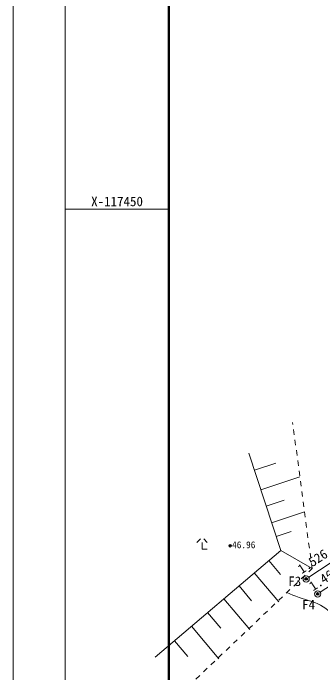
# Model space of a CAD drawing. Units: millimetres, scale not verified. Extents: x -29071210 to -28860960, y -117775216 to -117329466.
# Drawn here: x -29071210 to -29056400, y -117472335 to -117440569 of the extents above; entities that cross this region are included whole.
import ezdxf
from ezdxf.enums import TextEntityAlignment as Align

# ---------------------------------------------------------------- set-up
doc = ezdxf.new("R2010")
doc.units = ezdxf.units.MM
doc.header["$LTSCALE"] = 250
doc.header["$PDMODE"] = 32
doc.header["$PDSIZE"] = 125
doc.linetypes.add('USER7', pattern=[2, 1, -1])
for name, color, linetype, lineweight in [('S-SUV', 7, 'Continuous', 13), ('S-SUV-HTXT', 7, 'Continuous', 13), ('S-SUV-LWCN', 7, 'Continuous', 13), ('S-SUV-ROW', 7, 'Continuous', 15), ('S-SUV-SRVR', 3, 'Continuous', 13), ('S-SUV-TTL', 7, 'Continuous', 15)]:
    doc.layers.add(name, color=color, linetype=linetype, lineweight=lineweight)
doc.layers.add('S-SUV-BMK', color=7, linetype='Continuous')
doc.styles.add('ＭＳ ゴシック', font='')
doc.styles.get('ＭＳ ゴシック').set_extended_font_data('MS Gothic')

# ---------------------------------------------------------------- blocks, each defined once
blk = doc.blocks.new('ﾌﾟﾛｯﾄﾏｰｸ-03_1')
at = {"color": 3, "linetype": 'Continuous', "lineweight": 25}
blk.add_circle((0, 0), 0.5, dxfattribs=at)
at = {"color": 3}
blk.add_point((0, 0), dxfattribs=at)
blk = doc.blocks.new('竹林')
at = {"color": 7, "linetype": 'Continuous', "lineweight": 13}
for p, q in [((-1, 0.3), (-0.3, 1)), ((0, 0.3), (0, -1)), ((0.3, 1), (1, 0.3)), ((0, -1), (1, -1))]:
    blk.add_line(p, q, dxfattribs=at)
blk = doc.blocks.new('ﾌﾟﾛｯﾄﾏｰｸ-03')
at = {"color": 7, "linetype": 'Continuous', "lineweight": 15}
blk.add_circle((0, 0), 0.5, dxfattribs=at)
at = {"color": 7}
blk.add_point((0, 0), dxfattribs=at)

msp = doc.modelspace()

# ---------------------------------------------------------------- linework, layer by layer
at = {"layer": 'S-SUV'}
for p, q in [((-29059597.4, -117462576.5), (-29058568.5, -117462239.7)), ((-29059289.3, -117463517.7), (-29057406.9, -117462901.5)), ((-29059029.6, -117464311), (-29058162.3, -117464027.1)), ((-29058769.9, -117465104.4), (-29057183.1, -117464585)), ((-29058550.9, -117465773.2), (-29057819.8, -117465533.9)), ((-29056820, -117467316), (-29058332, -117466442)), ((-29058906.6, -117466930.2), (-29058333.1, -117467605.3)), ((-29059601.2, -117467520.3), (-29058421, -117468909.4)), ((-29060337.1, -117468145.5), (-29059729.5, -117468860.8)), ((-29061073.1, -117468770.7), (-29059822.6, -117470242.6)), ((-29061852.8, -117469433.2), (-29061209, -117470191)), ((-29062632.5, -117470095.6), (-29061307.6, -117471655.1)), ((-29063448.7, -117470789), (-29062804.8, -117471546.8))]:
    msp.add_line(p, q, dxfattribs=at)
at = {"layer": 'S-SUV', "linetype": 'USER7'}
msp.add_lwpolyline([(-29062412, -117472635), (-29056820, -117467316), (-29057756, -117460276)], dxfattribs=at)
at = {"layer": 'S-SUV'}
msp.add_lwpolyline([(-29059863, -117461765), (-29058332, -117466442), (-29064375, -117471576)], dxfattribs=at)
at = {"layer": 'S-SUV-LWCN'}
msp.add_open_spline([(-29053485.2, -117479869.4), (-29053814.7, -117478697.1), (-29054017.3, -117477481.5), (-29054473.7, -117476352.5), (-29054697.8, -117475798.2), (-29055145.9, -117475344.1), (-29055324.7, -117474773.6), (-29055790.3, -117473287.9), (-29055753.6, -117471686.5), (-29055851.8, -117470132.6), (-29055863.7, -117469944.6), (-29055759.3, -117469727.3), (-29055859.2, -117469567.6), (-29056289.3, -117468879.7), (-29057308.5, -117468838.1), (-29058033.1, -117468473.3)], degree=3, knots=[0, 0, 0, 0, 1, 1, 1, 2, 2, 2, 3, 3, 3, 4, 4, 4, 5, 5, 5, 5], dxfattribs=at)
at = {"layer": 'S-SUV-ROW'}
for p, q in [((-29056979.8, -117467731.4), (-29055956.2, -117467055.6)), ((-29056426.6, -117468453.6), (-29055455.4, -117467815.4))]:
    msp.add_line(p, q, dxfattribs=at)
at = {"layer": 'S-SUV-TTL'}
msp.add_line((-29063709.7, -117450000), (-29068709.7, -117450000), dxfattribs=at)
for points in [[(-29071209.7, -117775215.9), (-28860959.7, -117775215.9), (-28860959.7, -117329465.9), (-29071209.7, -117329465.9)], [(-29068709.7, -117772715.9), (-28863459.7, -117772715.9), (-28863459.7, -117331965.9), (-29068709.7, -117331965.9)]]:
    msp.add_lwpolyline(points, close=True, dxfattribs=at)
at = {"layer": 'S-SUV-TTL', "color": 2, "lineweight": 50}
msp.add_lwpolyline([(-29063709.7, -117767715.9), (-28868459.7, -117767715.9), (-28868459.7, -117336965.9), (-29063709.7, -117336965.9)], close=True, dxfattribs=at)

# ---------------------------------------------------------------- block references
at = {"layer": 'S-SUV', "xscale": 250, "yscale": 250}
msp.add_blockref('竹林', (-29062113.4, -117466134.2), dxfattribs=at)
at = {"layer": 'S-SUV-BMK', "xscale": 300, "yscale": 300}
for p in [(-29057105, -117467814), (-29056552, -117468536)]:
    msp.add_blockref('ﾌﾟﾛｯﾄﾏｰｸ-03', p, dxfattribs=at)
at = {"layer": 'S-SUV-SRVR', "xscale": 75, "yscale": 75}
msp.add_blockref('ﾌﾟﾛｯﾄﾏｰｸ-03_1', (-29060763, -117466214), dxfattribs=at)

# ---------------------------------------------------------------- texts
at = {"layer": 'S-SUV-BMK', "style": 'ＭＳ ゴシック'}
for s, p in [('F3', (-29057655.6, -117468291.9)), ('F4', (-29056987.9, -117469416.6))]:
    msp.add_text(s, height=458.2, dxfattribs=at).set_placement(p, align=Align.BOTTOM_CENTER)
at = {"layer": 'S-SUV-HTXT', "style": 'ＭＳ ゴシック'}
for s, rotation, p in [('1.526', 33.43, (-29056594, -117467276.4)), ('1.462', 33.31, (-29056045.3, -117468101.6))]:
    msp.add_text(s, height=458.2, rotation=rotation, dxfattribs=at).set_placement(p, align=Align.BOTTOM_CENTER)
at = {"layer": 'S-SUV-SRVR', "style": 'ＭＳ ゴシック'}
msp.add_text('46.96', height=329.9, dxfattribs=at).set_placement((-29060672.1, -117466434.2), align=Align.BOTTOM_LEFT)
at = {"layer": 'S-SUV-TTL', "style": 'ＭＳ ゴシック'}
msp.add_text('X-117450', height=458.2, dxfattribs=at).set_placement((-29066209.7, -117450000), align=Align.BOTTOM_CENTER)

doc.saveas('drawing.dxf')
